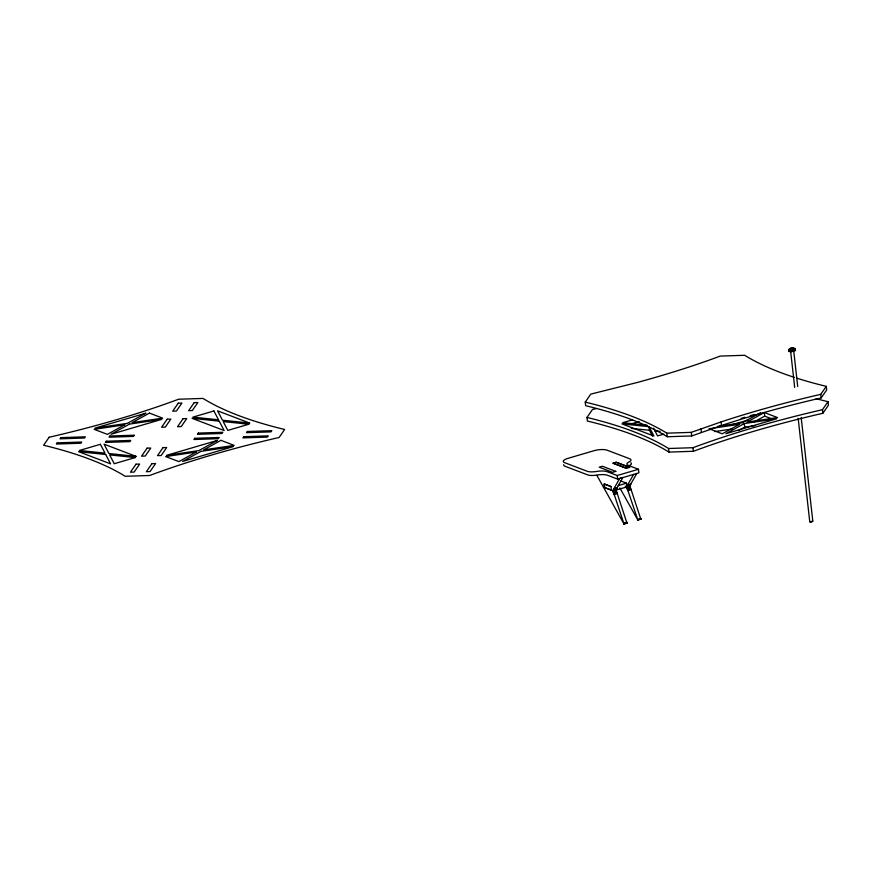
<?xml version="1.0" encoding="UTF-8"?>
<svg xmlns="http://www.w3.org/2000/svg" width="872" height="872" viewBox="0 0 872 872"><rect width="100%" height="100%" fill="white"/><g stroke="black" fill="none" stroke-linecap="round" stroke-linejoin="round"><path stroke-width="1.31" d="M596.851 475.305L624.014 524.028L613.169 491.361L613.55 489.268L619.73 478.412L622.924 477.475L616.744 488.331L616.384 490.936L626.87 522.808M619.861 487.906L637.868 520.083L627.044 487.928L627.404 485.323L633.584 474.466M640.724 518.873L630.238 486.99L630.587 484.385L636.767 473.529M792.081 349.705L792.125 348.669L791.122 348.702A5.439 4.48 -69.2 0 0 790.599 349.04A5.385 1.515 46.1 0 0 790.174 348.876A5.439 4.48 -69.2 0 1 790.697 348.538L791.22 349.378M792.757 349.509L793.029 348.146A5.439 4.48 -69.2 0 1 793.596 348.157A5.385 3.052 -73.8 0 0 793.171 347.993A5.439 4.48 -69.2 0 0 792.604 347.983L791.602 348.015A5.439 2.616 73.6 0 0 791.275 348.059A5.385 4.676 57.1 0 0 790.599 348.255A5.439 2.616 73.6 0 1 790.926 348.211M792.463 349.16L792.604 347.983M792.888 349.323L793.029 348.146M627.295 522.982L623.807 523.941M637.955 519.974L641.171 518.84M641.149 519.047L637.661 519.995M796.899 378.197A471.796 141.874 -6.4 0 0 826.285 386.34L826.689 389.937L821.152 397.937A471.796 141.874 -6.4 0 0 721.449 425.525L691.703 435.946L667.265 436.752A471.796 141.874 -6.4 0 0 585.646 405.698L585.243 402.112L590.78 394.111L636.822 382.601A471.796 141.874 -6.4 0 0 720.228 356.092L744.666 355.286A471.796 141.874 -6.4 0 0 794.414 377.402M816.116 398.657A471.796 141.874 -6.4 0 0 827.997 401.676L828.4 405.273L822.863 413.274A471.796 141.874 -6.4 0 0 693.414 451.282L668.977 452.088A471.796 141.874 -6.4 0 0 587.368 421.034L586.965 417.448L592.502 409.448A471.796 141.874 -6.4 0 0 596.426 408.543M585.243 402.112A471.796 141.874 -6.4 0 1 666.862 433.166L691.3 432.359L721.046 421.928A471.796 141.874 -6.4 0 1 820.748 394.34L826.285 386.34M586.965 417.448A471.796 141.874 -6.4 0 1 668.573 448.502L693.011 447.696A471.796 141.874 -6.4 0 1 822.46 409.677L827.997 401.676M801.183 417.481L812.802 521.085L811.374 522.241L809.707 521.434M760.613 412.663L742.257 422.789L717.634 426.419M744.296 423.563L725.94 433.689L776.701 418.778L744.296 423.563L744.699 427.16L738.966 430.321M764.286 412.543L746.966 422.092L777.53 417.579L764.286 412.543L764.689 416.129L771.916 418.876M754.302 421.863L764.689 416.129M790.119 348.724L788.582 349.541L789.171 351.525L791.351 351.765L795.537 350.544L794.948 348.56A5.461 4.491 -69.2 0 0 793.389 348.059M632.636 419.77L622.75 422.669L647.002 425.187M630.565 424.086L639.22 421.547M663.777 434.114L657.597 435.924L653.586 428.207M741.091 418.397L744.993 417.252M750.203 415.715L754.106 414.571M731.085 425.046L748.002 420.075M615.817 471.338L612.635 472.341L599.228 467.174L602.41 466.237L615.828 471.403M626.456 468.286L629.66 467.392L616.242 462.247L613.049 463.185L626.456 468.286L613.071 463.228L616.264 462.291L629.66 467.392M638.468 469.278L628.418 465.452A9.843 2.965 -6.4 0 1 629.061 461.931A9.003 2.714 -6.4 0 0 628.995 458.509L607.217 450.225A9.494 2.856 -6.4 0 0 594.203 450.65L567.65 458.454A9.505 2.856 -6.4 0 0 564.718 462.705L586.485 470.989A8.96 2.692 -6.4 0 0 596.655 471.458A9.81 2.954 -6.4 0 1 607.163 471.698L617.213 475.513L638.468 469.278L638.871 472.864L617.616 479.11L607.566 475.284A9.81 2.954 -6.4 0 0 597.058 475.055A8.96 2.692 -6.4 0 1 586.889 474.586L565.121 466.302A9.505 2.856 -6.4 0 1 563.704 464.656M618.237 485.606L626.51 483.175L626.924 486.794L625.246 486.162M613.725 488.985L616.918 488.048M627.567 485.039L630.761 484.102M613.55 489.268L616.744 488.331M613.408 489.595L616.591 488.669M627.404 485.323L630.587 484.385M627.251 485.66L630.445 484.723M613.299 489.988L616.482 489.05M627.142 486.042L630.336 485.105M613.223 490.413L616.406 489.475M627.066 486.467L630.26 485.53M613.179 490.871L630.216 485.987M613.169 491.361L616.362 490.424M627.023 487.415L630.205 486.478M613.201 491.873L616.384 490.936M627.044 487.928L630.238 486.99M613.267 492.408L616.449 491.47M627.11 488.462L630.303 487.524M613.365 492.942L616.548 492.004M627.208 488.996L630.402 488.069M613.496 493.487L616.678 492.549M627.339 489.541L630.532 488.603M613.659 494.021L616.842 493.083M627.502 490.075L630.696 489.138M613.844 494.533L617.038 493.596M627.698 490.598L630.881 489.661M624.047 523.342L627.241 522.404M624.101 523.462L627.284 522.524M637.901 519.396L641.127 518.578M624.145 523.712L627.328 522.775M637.53 519.81L639.656 519.178M623.949 524.028L627.262 523.058M714.746 431.575L732.011 429.024M744.699 427.16L755.065 425.623M792.19 351.187L790.61 351.1L794.686 387.419M649.062 426.691L621.921 423.868L653.924 436.044L649.062 426.691L649.466 430.278L652.507 436.131M631.372 428.403L649.466 430.278M654.763 430.833L660.148 431.389M620.395 480.875L626.51 483.175M611.01 486.598L604.1 483.971L604.503 487.568L611.414 490.195L611.021 486.522L604.318 483.971L604.721 487.557L611.425 490.108M794.948 348.56L795.395 349.323L793.847 350.141L789.029 350.304A5.461 4.491 -69.2 0 1 790.381 348.942M788.713 350.762L789.171 351.525M791.122 348.702L791.514 349.727M790.697 348.538L791.089 349.563M791.602 348.015L791.896 349.182M812.802 521.085L809.783 521.968L798.163 418.375M820.748 394.34L821.152 397.937M822.46 409.677L822.863 413.274M793.793 351.558L797.717 386.536M721.046 421.928L721.449 425.525M700.99 428.817L701.393 432.414M691.3 432.359L691.703 435.946M693.011 447.696L693.414 451.282M666.862 433.166L667.265 436.752M668.573 448.502L668.977 452.088M617.213 475.513L617.616 479.11M616.003 487.503L616.275 489.922M792.125 348.669A5.439 2.616 73.6 0 1 792.495 348.974A5.385 3.139 -39.6 0 1 793.171 348.778A5.439 2.616 73.6 0 0 792.801 348.473M628.614 465.997A9.843 2.965 -6.4 0 1 629.464 465.528A9.003 2.714 -6.4 0 0 630.903 462.749M49.137 437.254L43.6 445.243A471.796 141.874 -6.4 0 1 125.219 476.297L149.657 475.491A471.796 141.874 -6.4 0 1 279.095 437.482L284.632 429.482A471.796 141.874 -6.4 0 1 203.023 398.428L178.586 399.234A471.796 141.874 -6.4 0 1 49.137 437.254M57.247 442.834L56.408 444.044L80.911 443.238L81.75 442.028L57.247 442.834M60.855 437.624L60.015 438.823L84.529 438.017L85.358 436.818L60.855 437.624M106.253 441.221L105.425 442.42L129.928 441.613L130.767 440.415L106.253 441.221M109.861 436.011L109.033 437.21L133.536 436.403L134.375 435.204L109.861 436.011M135.999 464.187L130.44 472.21L134.125 472.09L139.673 464.068L135.999 464.187M147.106 448.154L141.547 456.176L145.232 456.045L150.78 448.034L147.106 448.154M167.151 419.203L161.603 427.226L165.277 427.106L170.825 419.083L167.151 419.203M178.259 403.169L172.71 411.181L176.384 411.061L181.932 403.038L178.259 403.169M151.924 463.664L146.376 471.687L150.049 471.567L155.608 463.544L151.924 463.664M163.031 447.63L157.483 455.642L161.156 455.522L166.715 447.5L163.031 447.63M183.076 418.68L177.528 426.702L181.202 426.572L186.761 418.56L183.076 418.68M194.184 402.635L188.635 410.658L192.309 410.538L197.868 402.515L194.184 402.635M194.718 438.3L193.878 439.51L218.392 438.692L219.221 437.493L194.718 438.3M198.326 433.09L197.486 434.289L222 433.482L222.829 432.283L198.326 433.09M243.724 436.687L242.896 437.886L267.399 437.079L268.238 435.88L243.724 436.687M247.343 431.477L246.504 432.675L271.007 431.869L271.846 430.67L247.343 431.477M124.718 424.817L107.398 434.365L94.154 429.329L124.718 424.817M145.744 413.219L127.388 423.334L94.994 428.119L145.744 413.219M129.438 424.119L111.071 434.245L161.832 419.334L129.438 424.119M149.428 413.099L132.108 422.648L162.661 418.135L149.428 413.099M196.222 452.056L178.902 461.604L165.658 456.568L196.222 452.056M217.259 440.458L198.892 450.584L166.498 455.369L217.259 440.458M200.942 451.369L182.575 461.484L233.336 446.584L200.942 451.369M220.932 440.338L203.612 449.887L234.165 445.374L220.932 440.338M739.576 424.261L722.267 433.809L709.023 428.773L739.576 424.261M100.4 444.306L79.396 450.464L104.989 453.124L100.4 444.306M213.913 410.963L192.908 417.132L218.523 419.803L213.913 410.963M135.236 457.56L114.243 463.73L109.643 454.901L135.236 457.56M248.803 424.239L227.799 430.408L223.188 421.568L248.803 424.239M249.632 423.04L222.469 420.206L217.586 410.843L249.632 423.04M219.232 421.165L192.069 418.331L224.126 430.528L219.232 421.165M136.076 456.361L108.935 453.538L104.073 444.175L136.076 456.361M105.697 454.486L78.567 451.674L110.57 463.85L105.697 454.486"/></g></svg>
